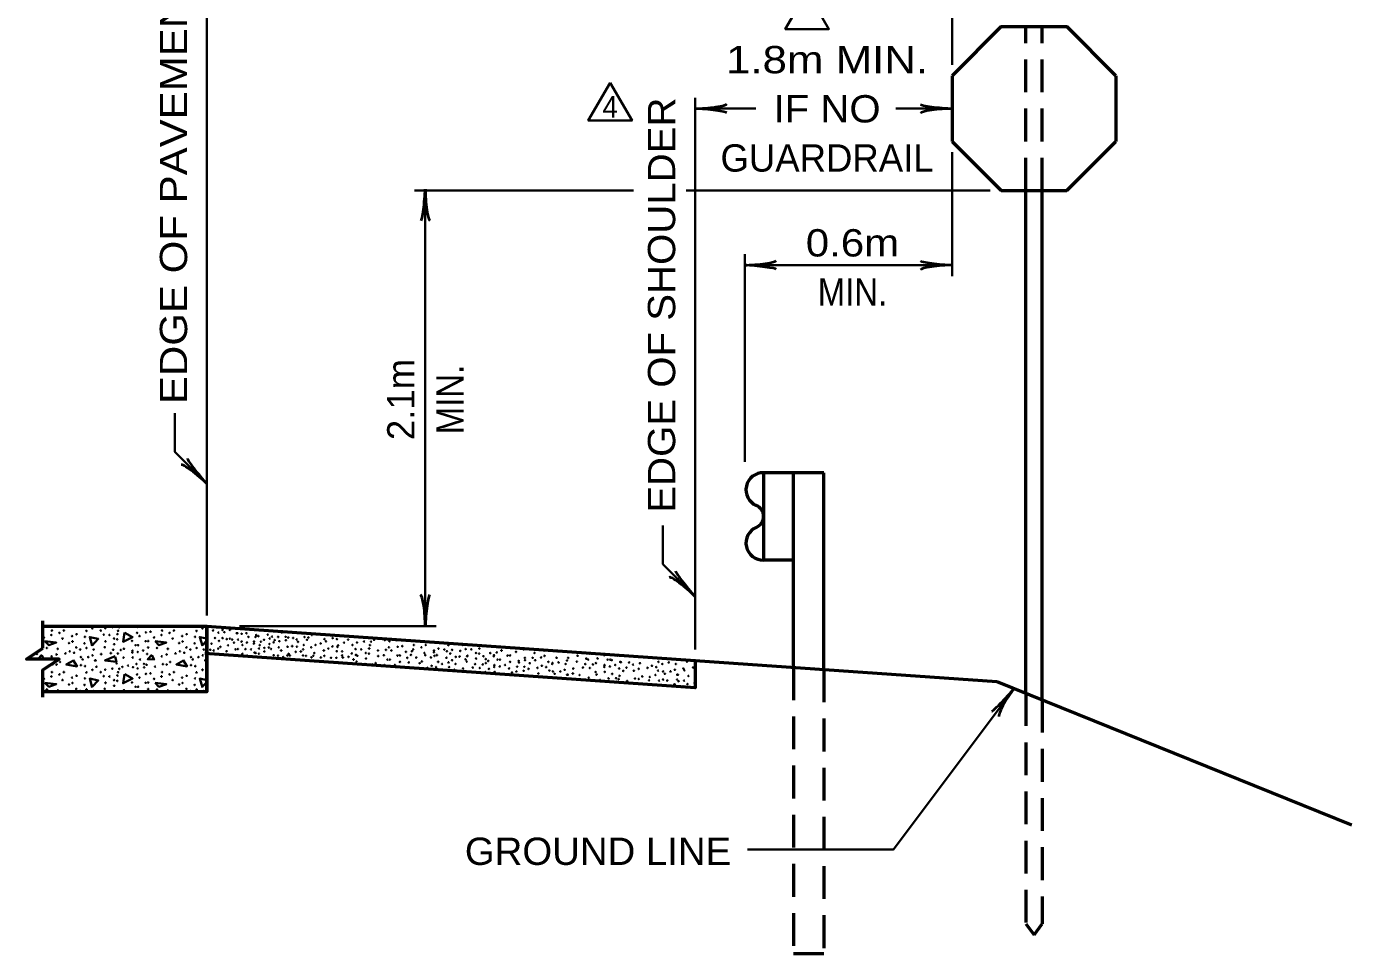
# Model space of a CAD drawing. Extents: x -33 to 823, y -8 to 536.
# Drawn here: x 254.9 to 400.4, y 340.6 to 442.4 of the extents above; entities that cross this region are included whole.
import ezdxf
from ezdxf.enums import TextEntityAlignment as Align

# ---------------------------------------------------------------- set-up
doc = ezdxf.new("R2010")
doc.units = 0
doc.header["$LTSCALE"] = 1.2
doc.linetypes.add('MEDIUM_DASHED', pattern=[4.5, 3, -1.5])
doc.layers.add('1', color=7, linetype='Continuous', lineweight=35)

msp = doc.modelspace()

# ---------------------------------------------------------------- linework, layer by layer
at = {"layer": '1'}
for p, q in [((274.652, 377.714), (274.652, 473.714)), ((356.511, 438.164), (356.511, 473.714)), ((328.311, 373.962), (328.311, 434.564)), ((334.967, 433.364), (328.311, 433.364)), ((356.511, 433.364), (350.326, 433.364)), ((356.511, 428.564), (356.511, 414.976)), ((321.509, 424.364), (297.452, 424.364)), ((298.652, 376.514), (298.652, 424.514)), ((360.711, 424.364), (327.305, 424.364)), ((333.745, 394.576), (333.745, 417.376)), ((333.745, 416.176), (356.511, 416.176)), ((324.737, 383.338), (324.737, 387.569)), ((328.264, 379.811), (324.737, 383.338)), ((278.252, 376.514), (299.852, 376.514)), ((274.652, 374.947), (274.153, 374.411)), ((256.537, 373.38), (256.095, 372.914)), ((256.745, 372.914), (256.537, 373.332)), ((320.858, 373.283), (320.859, 373.283)), ((320.859, 373.283), (320.859, 373.283)), ((326.024, 372.784), (325.982, 372.925)), ((326.081, 372.918), (326, 372.832)), ((274.652, 370.387), (274.153, 369.852))]:
    msp.add_line(p, q, dxfattribs=at)
at = {"layer": '1', "lineweight": 53}
for p, q in [((361.911, 442.364), (356.511, 436.964)), ((361.911, 442.364), (369.111, 442.364)), ((374.511, 436.964), (369.111, 442.364)), ((356.511, 436.964), (356.511, 429.764)), ((374.511, 436.964), (374.511, 429.764)), ((356.511, 429.764), (361.911, 424.364)), ((369.111, 424.364), (374.511, 429.764)), ((361.911, 424.364), (369.111, 424.364)), ((364.611, 369.164), (364.611, 424.364)), ((366.411, 368.437), (366.411, 424.364)), ((342.411, 393.376), (335.811, 393.376)), ((335.811, 393.376), (335.811, 383.776)), ((339.111, 372.007), (339.111, 393.376)), ((342.411, 371.776), (342.411, 393.376)), ((339.111, 383.776), (335.811, 383.776)), ((256.652, 374.114), (256.652, 377.114)), ((328.311, 372.762), (361.44, 370.445)), ((361.44, 370.445), (400.382, 354.712))]:
    msp.add_line(p, q, dxfattribs=at)
at = {"layer": '1', "linetype": 'MEDIUM_DASHED', "lineweight": 53}
for p, q in [((364.611, 424.364), (364.611, 442.364)), ((366.411, 424.364), (366.411, 442.364)), ((342.411, 371.776), (342.411, 340.576)), ((364.611, 369.164), (364.611, 343.837)), ((366.411, 368.437), (366.411, 343.837))]:
    msp.add_line(p, q, dxfattribs=at)
at = {"layer": '1'}
for points in [[(340.589, 446.249), (338.189, 442.092), (342.989, 442.092)], [(318.96, 436.21), (316.56, 432.053), (321.36, 432.053)], [(256.873, 374.868), (258.121, 374.724), (257.305, 374.435)], [(268.969, 374.868), (270.217, 374.724), (269.401, 374.435)], [(256.873, 370.308), (258.121, 370.163), (257.305, 369.876)], [(268.969, 370.308), (270.217, 370.163), (269.401, 369.876)]]:
    msp.add_lwpolyline(points, close=True, dxfattribs=at)
for points in [[(274.656, 392.16), (271.13, 395.687), (271.13, 399.918)], [(265.657, 375.804), (266.497, 375.324), (265.465, 374.82), (265.609, 375.828)], [(262.081, 374.364), (261.793, 375.324), (262.729, 375.132), (262.057, 374.411)], [(274.177, 374.364), (273.889, 375.324), (274.652, 375.167)], [(260.017, 372.756), (259.225, 372.324), (260.401, 372.108), (259.969, 372.78)], [(264.601, 373.212), (263.473, 372.756), (264.721, 372.612), (264.601, 373.163)], [(268.633, 373.38), (268.177, 372.9), (268.873, 372.852), (268.633, 373.332)], [(272.113, 372.756), (271.321, 372.324), (272.497, 372.108), (272.065, 372.78)], [(265.657, 371.244), (266.497, 370.764), (265.465, 370.26), (265.609, 371.268)], [(262.081, 369.804), (261.793, 370.764), (262.729, 370.572), (262.057, 369.852)], [(274.177, 369.804), (273.889, 370.764), (274.652, 370.607)], [(363.315, 369.688), (350.085, 352.007), (334.045, 352.007)]]:
    msp.add_lwpolyline(points, dxfattribs=at)
at = {"layer": '1', "lineweight": 53}
for points in [[(256.652, 376.514), (274.652, 376.514), (274.652, 369.314), (256.652, 369.314)], [(274.652, 376.514), (328.311, 372.762), (328.311, 369.755), (274.443, 373.521)], [(274.652, 376.514), (274.652, 369.314), (274.652, 376.514)], [(256.652, 368.714), (256.652, 371.714), (258.452, 372.914), (254.852, 372.914), (256.652, 374.114)]]:
    msp.add_lwpolyline(points, dxfattribs=at)
at = {"layer": '1', "linetype": 'MEDIUM_DASHED', "lineweight": 53}
for points in [[(339.111, 372.007), (339.111, 340.576), (342.411, 340.576)], [(364.611, 343.837), (365.511, 342.637), (366.411, 343.837)]]:
    msp.add_lwpolyline(points, dxfattribs=at)
at = {"layer": '1'}
for centre in [(257.582, 375.558), (257.645, 376.035), (258.472, 375.781), (258.949, 376.035), (260.349, 375.638), (261.43, 376.004), (262.083, 376.29), (263.005, 376.035), (263.339, 375.59), (263.498, 376.306), (263.959, 375.558), (264.277, 376.417), (264.834, 375.654), (264.913, 376.02), (265.041, 376.401), (266.997, 375.781), (267.06, 376.449), (267.967, 375.845), (268.469, 375.908), (269.678, 375.558), (269.741, 376.035), (270.568, 375.781), (271.045, 376.035), (272.445, 375.638), (273.526, 376.004), (274.179, 376.29), (275.343, 376.054), (275.929, 375.814), (276.386, 376.11), (276.577, 375.856), (277.197, 376.11), (277.945, 375.745), (278.008, 375.745), (278.485, 375.694), (279.004, 375.747), (280.082, 375.548), (281.347, 375.588), (282.891, 375.84), (286.192, 375.57), (256.771, 375.288), (257.089, 374.126), (258.282, 374.031), (258.806, 375.16), (259.522, 374.667), (259.856, 375.431), (259.904, 374.842), (260.317, 374.19), (261.224, 374.635), (261.271, 375.351), (261.446, 374.126), (263.45, 374.206), (263.53, 374.858), (264.468, 375.16), (264.484, 374.54), (264.818, 375.081), (265.55, 374.047), (266.44, 374.906), (266.838, 374.429), (267.108, 374.429), (267.267, 375.431), (267.943, 374.871), (268.215, 374.89), (268.215, 374.174), (268.867, 375.288), (269.185, 374.126), (270.378, 374.031), (270.902, 375.16), (271.618, 374.667), (271.952, 375.431), (272, 374.842), (272.413, 374.19), (273.32, 374.635), (273.367, 375.351), (273.542, 374.126), (275.183, 374.602), (275.556, 375.228), (275.909, 374.058), (275.995, 374.908), (276.142, 374.256), (276.386, 375.219), (276.847, 375.108), (276.99, 374.424), (277.193, 375.148), (277.446, 375.042), (277.642, 374.71), (278.072, 374.016), (278.088, 375.044), (278.471, 374.828), (278.565, 374.456), (278.899, 374.01), (279.058, 374.726), (279.23, 375.348), (279.829, 374.615), (279.837, 374.838), (280.015, 375.348), (280.314, 375.426), (280.394, 374.074), (280.473, 374.44), (280.6, 374.822), (280.934, 375.029), (280.974, 374.136), (281.467, 374.176), (281.533, 374.562), (281.571, 375.172), (281.719, 374.016), (281.826, 375.374), (281.999, 374.749), (282.111, 374.997), (282.493, 375.347), (282.557, 374.201), (282.62, 374.869), (283.32, 375.363), (283.336, 374.981), (283.527, 374.265), (283.6, 375.267), (284.029, 374.329), (284.142, 375.228), (284.538, 375.06), (284.555, 374.269), (284.675, 374.802), (285.301, 374.456), (285.397, 375.331), (285.66, 375.028), (285.81, 375.283), (286.128, 374.201), (286.605, 374.456), (287.164, 374.629), (287.577, 375.095), (287.75, 374.855), (288.005, 374.058), (288.448, 374.302), (288.482, 375.219), (288.943, 375.108), (289.001, 374.243), (289.086, 374.424), (289.738, 374.71), (290.184, 375.044), (290.661, 374.456), (290.995, 374.01), (291.154, 374.726), (291.933, 374.838), (292.49, 374.074), (292.569, 374.44), (292.696, 374.822), (293.03, 375.029), (294.207, 374.997), (294.653, 374.201), (294.716, 374.869), (295.432, 374.981), (295.623, 374.265), (296.125, 374.329), (297.397, 374.456), (298.224, 374.201), (298.701, 374.456), (300.101, 374.058), (301.182, 374.424), (302.757, 374.456), (303.091, 374.01), (304.586, 374.074), (306.749, 374.201), (256.007, 373.464), (257.614, 373.21), (258.154, 373.416), (258.536, 372.589), (259.124, 373.528), (259.602, 373.761), (260.079, 373.607), (260.747, 373.951), (260.826, 373.13), (261.017, 372.875), (261.637, 373.13), (262.114, 373.321), (262.226, 373.951), (262.385, 372.764), (262.448, 372.764), (263.053, 373.448), (264.118, 373.56), (264.373, 373.936), (264.882, 373.512), (265.216, 373.904), (265.518, 373.066), (266.472, 373.623), (266.488, 373.824), (266.52, 373.082), (267.076, 373.687), (267.331, 372.86), (267.665, 373.84), (268.103, 373.464), (269.71, 373.21), (270.25, 373.416), (270.632, 372.589), (271.22, 373.528), (271.698, 373.761), (272.175, 373.607), (272.843, 373.951), (272.922, 373.13), (273.113, 372.875), (273.733, 373.13), (274.21, 373.321), (274.322, 373.951), (274.481, 372.764), (274.544, 372.764), (275.037, 373.936), (275.416, 373.851), (276.831, 373.772), (277.819, 373.976), (278.564, 373.484), (279.09, 373.279), (279.519, 373.979), (279.882, 373.617), (280.028, 373.581), (280.378, 373.501), (280.974, 373.75), (282, 373.326), (282.478, 373.284), (282.827, 373.851), (283.051, 373.124), (283.503, 373.292), (283.65, 373.484), (283.774, 373.31), (284.426, 373.708), (284.987, 373.743), (285.221, 373.31), (285.238, 373.979), (285.546, 373.263), (286.152, 373.111), (286.365, 373.284), (286.462, 373.581), (287.178, 373.088), (287.512, 373.851), (287.56, 373.263), (287.973, 372.61), (288.296, 373.057), (288.88, 373.056), (288.927, 373.772), (289.102, 372.547), (289.513, 373.316), (289.52, 373.763), (289.6, 373.084), (290.232, 373.157), (290.578, 373.53), (290.765, 372.864), (291.031, 373.37), (291.106, 372.626), (291.186, 373.279), (291.615, 373.979), (292.124, 373.581), (292.14, 372.96), (292.474, 373.501), (293.454, 373.849), (293.48, 373.237), (294.096, 373.326), (294.332, 373.929), (294.494, 372.849), (294.764, 372.849), (294.923, 373.851), (295.599, 373.292), (295.87, 373.31), (295.87, 372.595), (296.522, 373.708), (296.675, 373.05), (296.841, 372.547), (297.075, 373.37), (297.181, 373.769), (297.334, 373.979), (297.661, 373.077), (298.273, 372.651), (298.558, 373.581), (298.646, 373.343), (299.274, 373.088), (299.604, 373.663), (299.608, 373.851), (299.656, 373.263), (299.924, 373.343), (300.069, 372.61), (300.74, 373.955), (300.976, 373.056), (301.023, 373.772), (301.198, 372.547), (301.398, 373.516), (301.6, 373.919), (301.6, 372.785), (302.002, 373.151), (302.422, 373.187), (302.495, 373.809), (303.08, 372.876), (303.202, 372.626), (303.245, 373.224), (303.282, 373.279), (303.711, 373.979), (304.22, 373.581), (304.236, 372.96), (304.57, 373.501), (305.037, 373.224), (305.293, 372.913), (305.567, 372.712), (305.786, 373.571), (306.17, 373.224), (306.192, 373.326), (306.499, 373.644), (306.59, 372.849), (306.86, 372.849), (307.019, 373.851), (307.695, 373.292), (307.966, 373.31), (307.966, 372.595), (308.618, 373.708), (308.913, 372.712), (308.937, 372.547), (309.43, 373.979), (309.589, 373.041), (309.607, 372.785), (310.448, 373.059), (310.654, 373.581), (310.723, 372.785), (311.37, 373.088), (311.704, 373.851), (311.752, 373.263), (312.165, 372.61), (313.072, 373.056), (313.119, 373.772), (313.294, 372.547), (314.215, 372.748), (314.343, 373.041), (315.298, 372.626), (315.378, 373.279), (316.332, 372.96), (316.537, 372.858), (316.666, 373.501), (317.579, 372.986), (318.288, 373.326), (318.686, 372.849), (318.956, 372.849), (319.133, 372.803), (319.791, 373.292), (320.062, 372.595), (320.138, 372.565), (321.033, 372.547), (324.261, 372.61), (325.39, 372.547), (327.394, 372.626), (257.645, 371.475), (257.741, 372.35), (258.154, 372.303), (258.472, 371.221), (258.949, 371.475), (260.349, 371.078), (260.826, 372.239), (261.287, 372.128), (261.43, 371.444), (262.083, 371.73), (262.528, 372.064), (263.005, 371.475), (263.498, 371.746), (264.277, 371.857), (264.754, 372.446), (264.834, 371.094), (264.913, 371.46), (265.041, 371.841), (265.375, 372.048), (266.011, 372.191), (266.552, 372.016), (266.933, 372.366), (266.997, 371.221), (267.06, 371.889), (267.76, 372.382), (267.776, 372), (267.967, 371.285), (268.04, 372.287), (268.469, 371.348), (268.978, 372.08), (269.741, 371.475), (269.837, 372.35), (270.25, 372.303), (270.568, 371.221), (271.045, 371.475), (272.445, 371.078), (272.922, 372.239), (273.383, 372.128), (273.526, 371.444), (274.179, 371.73), (292.029, 372.356), (292.871, 372.324), (293.205, 372.467), (294.144, 372.245), (295.321, 372.26), (296.729, 372.011), (298.033, 372.451), (298.876, 371.948), (299.353, 372.181), (299.83, 372.028), (300.498, 372.372), (301.27, 372.035), (301.866, 371.741), (301.977, 372.372), (302.804, 371.869), (303.87, 371.98), (304.125, 372.356), (304.633, 371.932), (304.967, 372.324), (305.27, 371.487), (305.301, 372.467), (305.64, 371.834), (306.224, 372.044), (306.24, 372.245), (306.271, 371.503), (306.828, 372.107), (307.083, 371.28), (307.417, 372.26), (307.855, 371.884), (308.163, 371.431), (308.657, 371.559), (308.748, 372.072), (309.461, 371.63), (309.534, 372.072), (310.002, 371.837), (310.129, 372.451), (310.972, 371.948), (311.07, 371.322), (311.449, 372.181), (311.926, 372.028), (312.277, 371.651), (312.594, 372.372), (312.624, 372.474), (312.674, 371.55), (312.865, 371.296), (313.485, 371.55), (313.962, 371.741), (314.073, 372.372), (314.233, 371.185), (314.296, 371.185), (314.855, 371.322), (314.9, 371.869), (315.604, 371.157), (315.966, 371.98), (316.221, 372.356), (316.729, 371.932), (317.063, 372.324), (317.366, 371.487), (317.397, 372.467), (317.469, 371.212), (318.32, 372.044), (318.336, 372.245), (318.367, 371.503), (318.924, 372.107), (319.179, 371.28), (319.513, 372.26), (319.951, 371.884), (320.394, 371.614), (320.749, 371.969), (321.48, 372.299), (321.557, 371.63), (322.098, 371.837), (322.225, 372.451), (323.068, 371.948), (323.545, 372.181), (323.93, 371.165), (324.022, 372.028), (324.222, 371.64), (324.69, 372.372), (324.77, 371.55), (324.961, 371.296), (325.581, 371.55), (326.058, 371.741), (326.169, 372.372), (326.329, 371.185), (326.392, 371.185), (326.996, 371.869), (327.111, 371.677), (328.062, 371.98), (256.771, 370.728), (257.582, 370.998), (258.806, 370.6), (259.522, 370.107), (259.856, 370.871), (259.904, 370.282), (260.317, 369.63), (261.224, 370.075), (261.271, 370.791), (263.339, 371.03), (263.45, 369.646), (263.53, 370.298), (263.959, 370.998), (264.468, 370.6), (264.484, 369.98), (264.818, 370.521), (266.44, 370.346), (266.838, 369.869), (267.108, 369.869), (267.267, 370.871), (267.943, 370.311), (268.215, 370.33), (268.867, 370.728), (269.678, 370.998), (270.902, 370.6), (271.618, 370.107), (271.952, 370.871), (272, 370.282), (272.413, 369.63), (273.32, 370.075), (273.367, 370.791), (316.602, 370.866), (317.859, 370.612), (318.781, 370.787), (319.608, 370.803), (319.624, 370.421), (319.888, 370.707), (319.992, 371.066), (320.826, 370.5), (321.685, 370.771), (322.098, 370.723), (322.48, 371.01), (323.235, 370.579), (323.308, 370.945), (324.332, 370.543), (324.77, 370.659), (325.231, 370.548), (326.026, 370.15), (326.307, 370.653), (326.472, 370.484), (326.949, 369.896), (327.074, 370.543), (327.442, 370.166), (327.55, 371.055), (328.221, 370.278), (257.089, 369.566), (258.282, 369.471), (260.747, 369.391), (261.446, 369.566), (262.226, 369.391), (264.373, 369.376), (265.55, 369.487), (268.215, 369.614), (269.185, 369.566), (270.378, 369.471), (272.843, 369.391), (273.542, 369.566), (274.322, 369.391)]:
    msp.add_circle(centre, 0.0318, dxfattribs=at)
at = {"layer": '1', "lineweight": 53}
for centre, radius, start, end in [((335.753, 391.5), 1.877, 88.23531, 246.70708), ((334.511, 388.576), 1.3, 292.61986, 67.38014), ((335.753, 385.652), 1.877, 113.29292, 271.76469)]:
    msp.add_arc(centre, radius, start, end, dxfattribs=at)
at = {"layer": '1'}
for centre, start, end in [((274.684, 376.508), 169.20575, 2.79429), ((277.674, 376.301), 173.4231, 358.57694), ((281.078, 376.047), 141.40857, 30.59147), ((274.509, 374.456), 263.61644, 88.38242), ((293.667, 375.172), 152.46723, 19.53281), ((304.665, 374.44), 226.56464, 305.43539), ((316.316, 373.581), 137.42978, 34.57025), ((320.062, 373.31), 113.59617, 58.40386), ((323.466, 373.088), 151.91808, 20.08195), ((274.624, 372.064), 28.05243, 331.94757), ((294.732, 372.107), 347.81812, 184.18178), ((328.317, 372.356), 99.82822, 260.17178), ((310.384, 371.01), 353.46584, 178.53406), ((318.399, 370.437), 15.89548, 156.10442), ((265.216, 369.344), 291.39102, 248.60898)]:
    msp.add_arc(centre, 0.0318, start, end, dxfattribs=at)
at = {"layer": '1', "lineweight": 40}
for centre, major_axis, ratio, start_param, end_param in [((329.621, 433.696), (-2.143, -0.187), 0.122415, 0.8963533, 3.1415927), ((329.621, 433.696), (-2.143, -0.187), 0.122415, 0.8963533, 3.1415927), ((355.166, 433.618), (2.108, -0.211), 0.07063, 3.1407148, 5.41811), ((355.166, 433.618), (2.108, -0.211), 0.07063, 3.1407148, 5.41811), ((329.656, 433.11), (-2.108, 0.211), 0.07063, 3.1407148, 5.41811), ((329.656, 433.11), (-2.108, 0.211), 0.07063, 3.1407148, 5.41811), ((355.202, 433.033), (2.143, 0.187), 0.122415, 0.8963533, 3.1415927), ((355.202, 433.033), (2.143, 0.187), 0.122415, 0.8963533, 3.1415927), ((298.398, 423.169), (0.211, 2.108), 0.07063, 3.1407148, 5.41811), ((298.398, 423.169), (0.211, 2.108), 0.07063, 3.1407148, 5.41811), ((298.983, 423.205), (-0.187, 2.143), 0.122415, 0.8963533, 3.1415927), ((298.983, 423.205), (-0.187, 2.143), 0.122415, 0.8963533, 3.1415927), ((335.055, 416.507), (-2.143, -0.187), 0.122415, 0.8963533, 3.1415927), ((355.166, 416.43), (2.108, -0.211), 0.07063, 3.1407148, 5.41811), ((335.09, 415.922), (-2.108, 0.211), 0.07063, 3.1407148, 5.41811), ((355.202, 415.844), (2.143, 0.187), 0.122415, 0.8963533, 3.1415927), ((273.885, 393.291), (-1.341, 1.64), 0.07063, 6.2823074, 8.5597026), ((273.496, 392.852), (1.648, -1.383), 0.122415, 0.8963533, 3.1415927), ((327.103, 380.503), (1.648, -1.383), 0.122415, 0.8963533, 3.1415927), ((327.493, 380.941), (-1.341, 1.64), 0.07063, 6.2823074, 8.5597026), ((298.32, 377.824), (0.187, -2.143), 0.122415, 0.8963533, 3.1415927), ((298.32, 377.824), (0.187, -2.143), 0.122415, 0.8963533, 3.1415927), ((298.906, 377.859), (-0.211, -2.108), 0.07063, 3.1407148, 5.41811), ((298.906, 377.859), (-0.211, -2.108), 0.07063, 3.1407148, 5.41811), ((362.306, 368.763), (-1.432, -1.561), 0.07063, 6.2823074, 8.5597026), ((362.306, 368.763), (-1.432, -1.561), 0.07063, 6.2823074, 8.5597026), ((362.796, 368.441), (1.134, 1.828), 0.122415, 0.8963533, 3.1415927), ((362.796, 368.441), (1.134, 1.828), 0.122415, 0.8963533, 3.1415927)]:
    msp.add_ellipse(centre, major_axis=major_axis, ratio=ratio, start_param=start_param, end_param=end_param, dxfattribs=at)

# ---------------------------------------------------------------- texts
at = {"layer": '1'}
for s, width, p in [('EDGE OF PAVEMENT', 1.15, (272.497, 400.916)), ('EDGE OF SHOULDER', 1.1, (326.102, 388.978))]:
    msp.add_text(s, height=3, rotation=90, dxfattribs=dict(at, width=width)).set_placement(p)
for s, width, p in [('1.8m MIN.', 1.2, (342.78, 437.243)), ('IF NO', 1.1, (342.78, 431.843)), ('0.6m', 1.15, (345.572, 417.123)), ('MIN.', 0.9, (345.572, 411.723))]:
    msp.add_text(s, height=3, dxfattribs=dict(at, width=width)).set_placement(p, align=Align.CENTER)
for s, height, width, p in [('4', 2.4, 0.95, (318.115, 432.359)), ('GROUND LINE', 3, 1.05, (302.996, 350.303))]:
    msp.add_text(s, height=height, dxfattribs=dict(at, width=width)).set_placement(p)
msp.add_text('GUARDRAIL', height=3, dxfattribs=at).set_placement((342.78, 426.443), align=Align.CENTER)
msp.add_text('2.1m', height=3, rotation=90, dxfattribs=at).set_placement((297.464, 401.416), align=Align.CENTER)
at = {"layer": '1', "width": 0.9}
msp.add_text('MIN.', height=3, rotation=90, dxfattribs=at).set_placement((302.864, 401.416), align=Align.CENTER)

doc.saveas('drawing.dxf')
